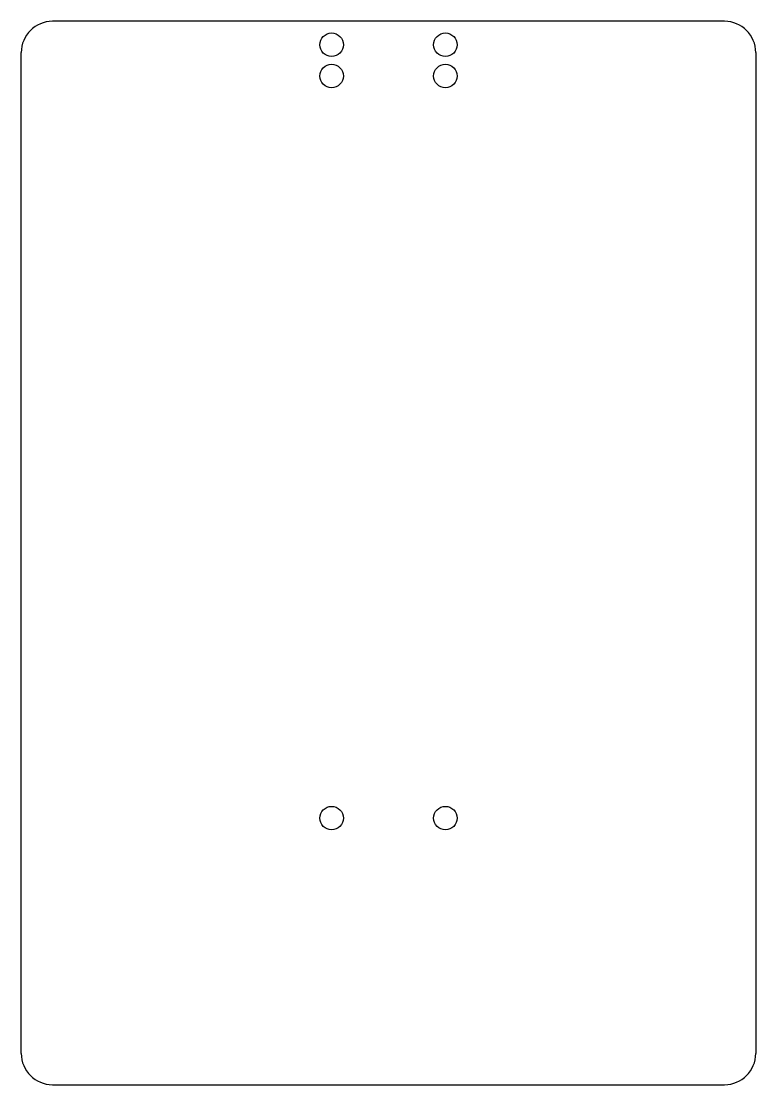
# Model space of a CAD drawing. Extents: x 0 to 11.8, y 0 to 17.
import ezdxf

# ---------------------------------------------------------------- set-up
doc = ezdxf.new("R2010")
doc.units = 0

msp = doc.modelspace()

# ---------------------------------------------------------------- linework, layer by layer
for p, q in [((11.25, 17), (0.5, 17)), ((0, 0.5), (0, 16.5)), ((11.75, 16.5), (11.75, 0.5)), ((0.5, 0), (11.25, 0))]:
    msp.add_line(p, q)
for centre in [(4.965, 16.625), (6.785, 16.625), (4.965, 16.125), (6.785, 16.125), (4.965, 4.2625), (6.785, 4.2625)]:
    msp.add_circle(centre, 0.1875)
for centre, start, end in [((0.5, 16.5), 90, 180), ((11.25, 16.5), 0, 90), ((0.5, 0.5), 180, 270), ((11.25, 0.5), 270, 360)]:
    msp.add_arc(centre, 0.5, start, end)

doc.saveas('drawing.dxf')
